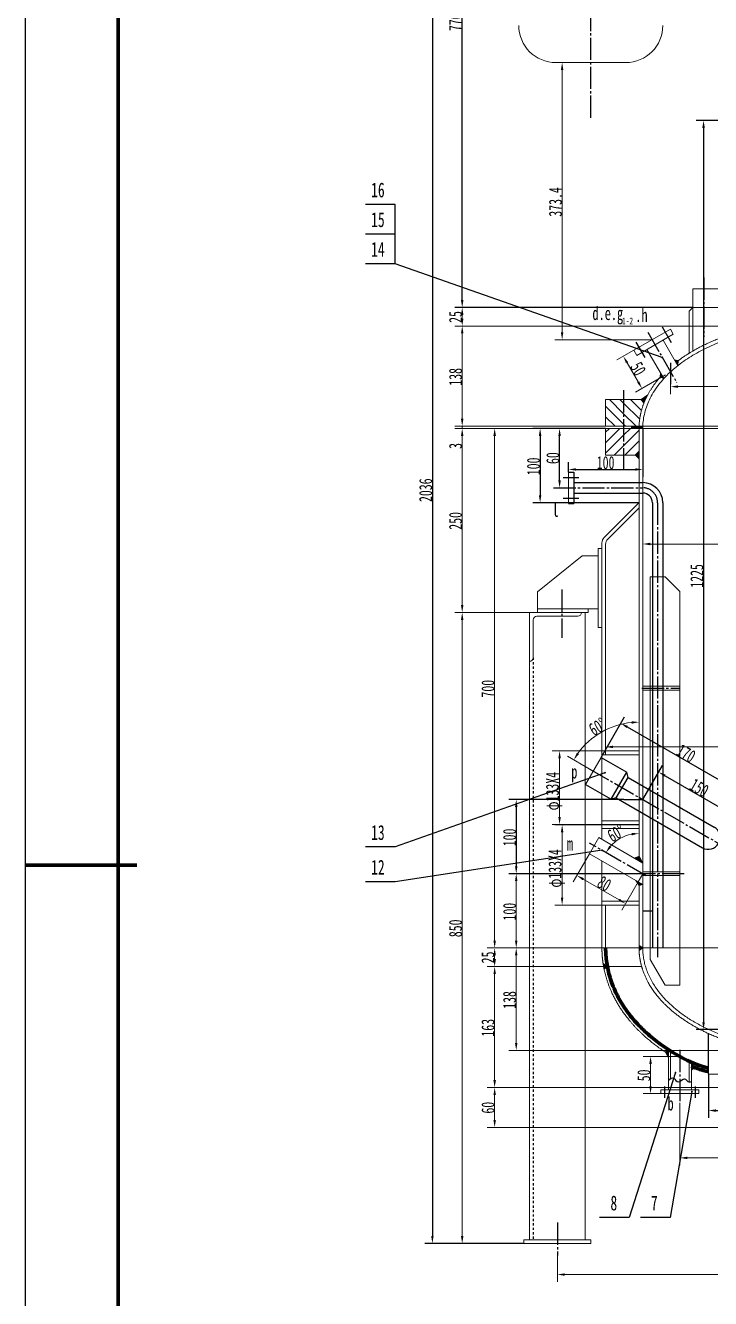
# Model space of a CAD drawing. Header units: millimetres. Extents: x 8887 to 11857, y -2175 to 2030.
# Drawn here: x 8887 to 9810, y -656 to 1059 of the extents above; entities that cross this region are included whole.
import ezdxf

# ---------------------------------------------------------------- set-up
doc = ezdxf.new("R2010")
doc.units = ezdxf.units.MM
doc.linetypes.add('EB_DASH', pattern=[6, 3, -3])
doc.linetypes.add('EB_DASHDOT', pattern=[39, 30, -3, 3, -3])
doc.layers.get('Defpoints').update_dxf_attribs({"lineweight": 0})
for name, color, linetype, lineweight in [('CAXA0', 7, 'Continuous', 70), ('CAXA3', 7, 'Continuous', 25), ('CAXA4', 3, 'Continuous', 25), ('CAXAEB0', 7, 'Continuous', 70), ('CAXA中心线层', 1, 'EB_DASHDOT', 25), ('CAXA尺寸线层', 3, 'Continuous', 18), ('CAXA细实线层', 7, 'Continuous', 18), ('CAXA虚线层', 6, 'EB_DASH', 25)]:
    doc.layers.add(name, color=color, linetype=linetype, lineweight=lineweight)
doc.styles.add('UserTxtStyle6', font='SIMFANG.TTF', dxfattribs={"width": 0.667})
doc.styles.add('标准', font='SIMFANG.TTF', dxfattribs={"width": 0.667})
doc.dimstyles.new('标准', dxfattribs={"dimscale": 5, "dimtxt": 3.5, "dimasz": 2, "dimexe": 2, "dimexo": 0, "dimgap": 0.065, "dimtad": 1, "dimdec": 1, "dimdsep": 46, "dimtxsty": '标准', "dimcen": 0, "dimdle": 3, "dimadec": 4, "dimazin": 2, "dimtfac": 1, "dimtdec": 3, "dimtmove": 0, "dimatfit": 3, "dimldrblk": 'NONE', "dimfxl": 0, "dimtolj": 1, "dimtzin": 0, "dimarcsym": 0})

# ---------------------------------------------------------------- blocks, each defined once
blk = doc.blocks.new('*D166')
at = {"layer": 'CAXA4', "color": 0, "linetype": 'Continuous', "lineweight": -2}
for p, q in [((9718.8, 516), (9718.8, 450.7)), ((9618.8, 457), (9618.8, 470.7)), ((9628.8, 460.7), (9708.8, 460.7))]:
    blk.add_line(p, q, dxfattribs=at)
at = {"layer": 'CAXA4', "color": 0, "linetype": 'Continuous'}
for points in [[(9628.8, 462.4), (9628.8, 459.1), (9618.8, 460.7)], [(9708.8, 462.4), (9708.8, 459.1), (9718.8, 460.7)]]:
    blk.add_solid(points, dxfattribs=at)
at = {"layer": 'Defpoints', "color": 0, "linetype": 'Continuous'}
for p in [(9718.8, 516), (9618.8, 457), (9718.8, 460.7)]:
    blk.add_point(p, dxfattribs=at)
at = {"layer": 'CAXA4', "color": 0, "linetype": 'Continuous', "lineweight": 25, "insert": (9668.8, 469.8), "char_height": 17.5, "attachment_point": 5, "style": '标准'}
blk.add_mtext('\\A1;\\fFangSong_GB2312;100', dxfattribs=at)
blk = doc.blocks.new('_None')
blk = doc.blocks.new('*D167')
at = {"layer": 'CAXA4', "color": 0, "linetype": 'Continuous', "lineweight": -2}
for p, q in [((9668.8, 516), (9596.8, 516)), ((9606.8, 446), (9606.8, 506)), ((9598.5, 436), (9616.8, 436))]:
    blk.add_line(p, q, dxfattribs=at)
at = {"layer": 'CAXA4', "color": 0, "linetype": 'Continuous'}
for points in [[(9605.1, 506), (9608.4, 506), (9606.8, 516)], [(9605.1, 446), (9608.4, 446), (9606.8, 436)]]:
    blk.add_solid(points, dxfattribs=at)
at = {"layer": 'Defpoints', "color": 0, "linetype": 'Continuous'}
for p in [(9606.8, 516), (9668.8, 516), (9598.5, 436)]:
    blk.add_point(p, dxfattribs=at)
at = {"layer": 'CAXA4', "color": 0, "linetype": 'Continuous', "lineweight": 25, "insert": (9597.7, 476), "char_height": 17.5, "attachment_point": 5, "rotation": 90, "style": '标准'}
blk.add_mtext('\\A1;{\\fFangSong_GB2312|b0|i0|c134|p49;60}', dxfattribs=at)
blk = doc.blocks.new('*D168')
at = {"layer": 'CAXA4', "color": 0, "linetype": 'Continuous', "lineweight": -2}
for p, q in [((9807.3, -354.1), (9807.3, -413)), ((10080.3, -354.1), (10080.3, -413)), ((9817.3, -403), (10070.3, -403))]:
    blk.add_line(p, q, dxfattribs=at)
at = {"layer": 'CAXA4', "color": 0, "linetype": 'Continuous'}
for points in [[(9817.3, -401.4), (9817.3, -404.7), (9807.3, -403)], [(10070.3, -401.4), (10070.3, -404.7), (10080.3, -403)]]:
    blk.add_solid(points, dxfattribs=at)
at = {"layer": 'Defpoints', "color": 0, "linetype": 'Continuous'}
for p in [(9807.3, -354.1), (10080.3, -354.1), (10080.3, -403)]:
    blk.add_point(p, dxfattribs=at)
at = {"layer": 'CAXA4', "color": 0, "linetype": 'Continuous', "lineweight": 18, "insert": (9891.4, -392.6), "char_height": 17.5, "attachment_point": 5, "style": '标准'}
blk.add_mtext('\\A1;{\\fFangSong_GB2312|b0|i0|c134|p49;φ273X6}', dxfattribs=at)

msp = doc.modelspace()

# ---------------------------------------------------------------- hatches: boundary and pattern name
at = {"layer": 'CAXAEB0', "linetype": 'Continuous', "lineweight": 25}
for color, points in [(0, [(9746.31, 611.75), (9746.29, 611.94), (9746.25, 612.13), (9746.17, 612.31), (9746.07, 612.48), (9745.94, 612.63), (9745.79, 612.76), (9745.63, 612.86), (9745.44, 612.94), (9745.25, 612.98), (9745.06, 613), (9744.86, 612.98), (9744.67, 612.94), (9744.49, 612.86), (9744.32, 612.76), (9744.17, 612.63), (9744.05, 612.48), (9743.94, 612.31), (9743.87, 612.13), (9743.82, 611.94), (9743.81, 611.75), (9743.82, 611.55), (9743.87, 611.36), (9743.94, 611.18), (9744.05, 611.01), (9744.17, 610.86), (9744.32, 610.74), (9744.49, 610.63), (9744.67, 610.56), (9744.86, 610.51), (9745.06, 610.5), (9745.25, 610.51), (9745.44, 610.56), (9745.63, 610.63), (9745.79, 610.74), (9745.94, 610.86), (9746.07, 611.01), (9746.17, 611.18), (9746.25, 611.36), (9746.29, 611.55)]), (256, [(9765.97, 600.52), (9766.72, 607.4), (9763.45, 604.89)]), (256, [(9744.56, 587.6), (9742.2, 584.99), (9742.52, 591.13)]), (256, [(9742.2, 584.99), (9747.18, 583.06), (9744.56, 587.6)]), (256, [(9703.81, 515.98), (9713.81, 515.98), (9718.65, 515.98), (9718.66, 516), (9718.67, 516.03), (9718.68, 516.06), (9718.7, 516.08), (9718.73, 516.1), (9718.75, 516.11), (9718.78, 516.12), (9718.81, 516.12), (9718.86, 518.81), (9718.83, 518.82), (9718.81, 518.84), (9718.8, 518.86), (9718.78, 518.88), (9718.77, 518.9), (9718.77, 518.92), (9718.77, 518.95), (9718.77, 518.98), (9713.86, 518.98), (9703.81, 518.98)]), (0, [(9669.17, 52.13), (9669.15, 52.33), (9669.11, 52.52), (9669.03, 52.7), (9668.93, 52.87), (9668.8, 53.01), (9668.65, 53.14), (9668.49, 53.24), (9668.3, 53.32), (9668.11, 53.37), (9667.92, 53.38), (9667.72, 53.37), (9667.53, 53.32), (9667.35, 53.24), (9667.18, 53.14), (9667.03, 53.01), (9666.91, 52.87), (9666.8, 52.7), (9666.73, 52.52), (9666.68, 52.33), (9666.67, 52.13), (9666.68, 51.93), (9666.73, 51.74), (9666.8, 51.56), (9666.91, 51.4), (9667.03, 51.25), (9667.18, 51.12), (9667.35, 51.02), (9667.53, 50.94), (9667.72, 50.9), (9667.92, 50.88), (9668.11, 50.9), (9668.3, 50.94), (9668.49, 51.02), (9668.65, 51.12), (9668.8, 51.25), (9668.93, 51.4), (9669.03, 51.56), (9669.11, 51.74), (9669.15, 51.93)]), (0, [(9665.36, -52.43), (9665.34, -52.23), (9665.3, -52.04), (9665.22, -51.86), (9665.12, -51.69), (9664.99, -51.55), (9664.84, -51.42), (9664.67, -51.32), (9664.49, -51.24), (9664.3, -51.19), (9664.11, -51.18), (9663.91, -51.19), (9663.72, -51.24), (9663.54, -51.32), (9663.37, -51.42), (9663.22, -51.55), (9663.1, -51.69), (9662.99, -51.86), (9662.92, -52.04), (9662.87, -52.23), (9662.86, -52.43), (9662.87, -52.62), (9662.92, -52.82), (9662.99, -53), (9663.1, -53.16), (9663.22, -53.31), (9663.37, -53.44), (9663.54, -53.54), (9663.72, -53.62), (9663.91, -53.66), (9664.11, -53.68), (9664.3, -53.66), (9664.49, -53.62), (9664.67, -53.54), (9664.84, -53.44), (9664.99, -53.31), (9665.12, -53.16), (9665.22, -53), (9665.3, -52.82), (9665.34, -52.62)]), (256, [(9713.81, -184.02), (9718.81, -184.02), (9713.81, -180.45)]), (256, [(9713.88, -187.44), (9718.81, -184.02), (9713.81, -184.02)]), (256, [(9666.7, -212.35), (9671.14, -209.02), (9665.4, -205.09)]), (256, [(9787.99, -345.38), (9784.31, -343.69), (9784.31, -338.16), (9784.36, -338.19)]), (0, [(9764.19, -351.87), (9764.17, -351.67), (9764.13, -351.48), (9764.05, -351.3), (9763.95, -351.13), (9763.82, -350.98), (9763.67, -350.86), (9763.51, -350.75), (9763.32, -350.68), (9763.13, -350.63), (9762.94, -350.62), (9762.74, -350.63), (9762.55, -350.68), (9762.37, -350.75), (9762.2, -350.86), (9762.05, -350.98), (9761.93, -351.13), (9761.82, -351.3), (9761.75, -351.48), (9761.7, -351.67), (9761.69, -351.87), (9761.7, -352.06), (9761.75, -352.25), (9761.82, -352.44), (9761.93, -352.6), (9762.05, -352.75), (9762.2, -352.88), (9762.37, -352.98), (9762.55, -353.06), (9762.74, -353.1), (9762.94, -353.12), (9763.13, -353.1), (9763.32, -353.06), (9763.51, -352.98), (9763.67, -352.88), (9763.82, -352.75), (9763.95, -352.6), (9764.05, -352.44), (9764.13, -352.25), (9764.17, -352.06)]), (256, [(9784.31, -348.54), (9787.99, -345.38), (9784.31, -343.69)]), (0, [(9786.3, -377.52), (9786.28, -377.33), (9786.24, -377.14), (9786.16, -376.96), (9786.06, -376.79), (9785.93, -376.64), (9785.78, -376.51), (9785.62, -376.41), (9785.44, -376.33), (9785.25, -376.29), (9785.05, -376.27), (9784.85, -376.29), (9784.66, -376.33), (9784.48, -376.41), (9784.32, -376.51), (9784.17, -376.64), (9784.04, -376.79), (9783.94, -376.96), (9783.86, -377.14), (9783.82, -377.33), (9783.8, -377.52), (9783.82, -377.72), (9783.86, -377.91), (9783.94, -378.09), (9784.04, -378.26), (9784.17, -378.41), (9784.32, -378.53), (9784.48, -378.64), (9784.66, -378.71), (9784.85, -378.76), (9785.05, -378.77), (9785.25, -378.76), (9785.44, -378.71), (9785.62, -378.64), (9785.78, -378.53), (9785.93, -378.41), (9786.06, -378.26), (9786.16, -378.09), (9786.24, -377.91), (9786.28, -377.72)])]:
    msp.add_hatch(color=color, dxfattribs=at).paths.add_polyline_path(points, flags=0)
h = msp.add_hatch(color=256, dxfattribs=at)
h.paths.add_polyline_path([(9766.72, 607.4), (9763.45, 604.89), (9761.31, 608.6)], flags=0)
h.paths.add_polyline_path([(9765.97, 600.52), (9766.72, 607.4), (9763.45, 604.89)], flags=0)
h = msp.add_hatch(color=256, dxfattribs=at)
h.paths.add_polyline_path([(9716.46, 554.98), (9722.47, 554.98), (9722.96, 556.06), (9725.49, 561.13)], flags=0)
h.paths.add_polyline_path([(9722.47, 554.98), (9720.4, 550.08), (9716.46, 554.98)], flags=0)
h = msp.add_hatch(color=256, dxfattribs=at)
h.paths.add_polyline_path([(9709.24, 479.98), (9713.81, 479.98), (9713.81, 484.92)], flags=0)
h.paths.add_polyline_path([(9713.81, 475.03), (9713.81, 479.98), (9709.24, 479.98)], flags=0)
h = msp.add_hatch(color=256, dxfattribs=at)
h.paths.add_polyline_path([(9713.81, -66.69), (9707.36, -62.97), (9713.81, -60.37)], flags=0)
h.paths.add_polyline_path([(9718.81, -69.58), (9713.81, -66.69), (9713.81, -60.37)], flags=0)
h = msp.add_hatch(color=256, dxfattribs=at)
h.paths.add_polyline_path([(9718.81, -98.45), (9713.81, -99.65), (9713.81, -95.56)], flags=0)
h.paths.add_polyline_path([(9713.81, -99.65), (9709.39, -93.01), (9713.81, -95.56)], flags=0)
h = msp.add_hatch(color=256, dxfattribs=at)
h.paths.add_polyline_path([(9753.31, -326.85), (9749.64, -324.49), (9753.31, -320.91)], flags=0)
h.paths.add_polyline_path([(9753.31, -332.07), (9753.31, -326.85), (9749.64, -324.49)], flags=0)

# ---------------------------------------------------------------- linework, layer by layer
at = {"layer": 'CAXA0', "color": 0, "linetype": 'Continuous', "lineweight": 25}
for p, q in [((9673.93, 554.98), (9693.03, 535.87)), ((9688.07, 554.98), (9693.03, 550.01)), ((9693.03, 550.01), (9714.69, 528.36)), ((9702.22, 554.98), (9717.13, 540.06)), ((9716.36, 554.98), (9716.88, 554.45)), ((9668.81, 545.96), (9693.03, 521.73)), ((9668.81, 531.81), (9681.65, 518.98)), ((9693.03, 535.87), (9709.93, 518.98)), ((9668.81, 496.73), (9688.05, 515.98)), ((9668.81, 510.87), (9673.91, 515.98)), ((9693.03, 521.73), (9695.79, 518.98)), ((9693.03, 506.81), (9702.2, 515.98)), ((9668.81, 482.59), (9693.03, 506.81)), ((9693.03, 492.67), (9713.81, 513.45)), ((9694.48, 479.98), (9713.81, 499.3)), ((9680.34, 479.98), (9693.03, 492.67)), ((9708.62, 479.98), (9713.81, 485.16))]:
    msp.add_line(p, q, dxfattribs=at)
at = {"layer": 'CAXA0', "linetype": 'Continuous', "lineweight": 18}
msp.add_line((9807.31, -354.07), (9843.84, -354.07), dxfattribs=at)
msp.add_rational_spline([(9663.81, -184.02), (9663.81, -187.35), (9664.06, -194.26), (9665.18, -204.46), (9667.09, -214.75), (9670.72, -228.63), (9677.23, -245.55), (9688.02, -264.98), (9701.56, -283.19), (9722.29, -304.93), (9740.45, -318.75), (9753.31, -326.85)], [0.999999686651, 1.00610162544, 0.976557299201, 0.966496107495, 0.951519268609, 0.930118259862, 0.910286528502, 0.889324818953, 0.873405158391, 0.858606144115, 0.853953648211, 0.853590455951], degree=3, knots=[0, 0, 0, 0, 11.1818643, 22.3637285, 33.5455928, 44.727457, 67.0911855, 89.454914, 111.8186425, 134.182371, 176.0527272, 176.0527272, 176.0527272, 176.0527272], dxfattribs=at)
at = {"layer": 'CAXA0', "linetype": 'Continuous'}
for points, knots in [([(9668.81, -184.02), (9668.81, -190.52), (9669.28, -197.14), (9671.25, -210.44), (9672.74, -217.12), (9676.76, -230.38), (9679.28, -236.95), (9685.32, -249.83), (9688.83, -256.13), (9696.77, -268.37), (9701.19, -274.3), (9710.86, -285.71), (9716.1, -291.18), (9727.31, -301.64), (9733.28, -306.61), (9749.58, -318.85), (9760.41, -325.7), (9781.48, -337.03), (9791.57, -341.72), (9807.31, -345.88)], [0.000144, 0.000144, 0.000144, 0.000144, 16.895649, 16.895649, 33.791154, 33.791154, 50.6866589, 50.6866589, 67.5821639, 67.5821639, 84.4776689, 84.4776689, 101.3731739, 101.3731739, 118.2686789, 118.2686789, 145.2539563, 145.2539563, 168.1224416, 168.1224416, 168.1224416, 168.1224416]), ([(9784.31, -343.42), (9787.71, -344.85), (9791.38, -346.24), (9798.52, -348.6), (9801.84, -349.59), (9807.31, -350.56)], [155.988892, 155.988892, 155.988892, 155.988892, 162.6909817, 162.6909817, 167.8455445, 167.8455445, 167.8455445, 167.8455445])]:
    msp.add_open_spline(points, degree=3, knots=knots, dxfattribs=at)
at = {"layer": 'CAXA3', "linetype": 'Continuous', "lineweight": 25}
msp.add_line((9807.31, -354.07), (9807.31, -299.24), dxfattribs=at)
at = {"layer": 'CAXAEB0', "linetype": 'Continuous', "lineweight": 25}
msp.add_line((8887.24, -2175.13), (8887.24, 2029.87), dxfattribs=at)
at = {"layer": 'CAXAEB0', "linetype": 'Continuous', "lineweight": 70}
for p, q in [((9012.24, -2125.13), (9012.24, 1979.87)), ((8887.24, -72.63), (9037.24, -72.63))]:
    msp.add_line(p, q, dxfattribs=at)
at = {"layer": 'CAXAEB0', "linetype": 'Continuous', "lineweight": 18}
for p, q in [((9601.77, 1008.93), (9695.85, 1008.93)), ((9786.31, 703.93), (10101.31, 703.93)), ((9786.31, 678.93), (9786.31, 703.93)), ((9786.31, 678.93), (9781.31, 673.93)), ((9781.31, 673.93), (9781.31, 617.29)), ((9786.31, 678.93), (10101.31, 678.93)), ((9786.31, 678.93), (9786.31, 620.29)), ((9786.31, 653.93), (10101.31, 653.93)), ((9706.63, 621.31), (9755.99, 649.81)), ((9710.63, 614.38), (9759.99, 642.88)), ((9746.13, 634.88), (9765.97, 600.52)), ((9755.99, 649.81), (9759.99, 642.88)), ((9706.63, 621.31), (9710.63, 614.38)), ((9724.48, 622.38), (9747.18, 583.06)), ((9766.72, 607.4), (9761.31, 608.6)), ((9765.97, 600.52), (9766.72, 607.4)), ((9742.2, 584.99), (9742.52, 591.13)), ((9747.18, 583.06), (9742.2, 584.99)), ((9668.81, 518.98), (9668.81, 554.98)), ((9668.81, 554.98), (9722.47, 554.98)), ((9716.46, 554.98), (9725.49, 561.13)), ((9720.4, 550.08), (9716.46, 554.98)), ((9668.81, 518.98), (10218.81, 518.98)), ((9668.81, 479.98), (9668.81, 515.98)), ((9668.81, 515.98), (10218.81, 515.98)), ((9703.81, 518.98), (9703.81, 515.98)), ((9713.81, 515.98), (9713.81, 134.51)), ((9718.81, 515.98), (9718.81, 121.23)), ((9709.24, 479.98), (9713.81, 484.92)), ((9668.81, 479.98), (9713.81, 479.98)), ((9709.24, 479.98), (9713.81, 475.03)), ((9618.81, 456.98), (9618.81, 414.98)), ((9713.81, 416.05), (9666.74, 368.98)), ((9705.12, 415.98), (9713.81, 415.98)), ((9713.81, 408.98), (9671.74, 366.91)), ((9663.81, 81.43), (9663.81, 361.91)), ((9637.1, 344.16), (9577.1, 295.95)), ((9637.1, 344.16), (9658.81, 344.16)), ((9658.81, 354.08), (9663.81, 354.08)), ((9658.81, 247.91), (9658.81, 354.08)), ((9668.81, 81.43), (9668.81, 359.84)), ((9748.84, 316.08), (9728.84, 316.08)), ((9728.84, 316.08), (9728.84, -199.33)), ((9748.84, 316.08), (9768.84, 296.08)), ((9577.1, 267.98), (9577.1, 295.95)), ((9768.84, -112.9), (9768.84, 296.08)), ((9566.31, 267.98), (9566.31, -577.02)), ((9566.31, 267.98), (9645.17, 267.98)), ((9571.31, 257.98), (9571.31, 207.11)), ((9576.31, 262.98), (9631.31, 262.98)), ((9577.1, 272.98), (9658.81, 272.98)), ((9641.31, 267.98), (9641.31, -577.02)), ((9645.17, 267.98), (9645.17, 272.98)), ((9658.81, 247.91), (9663.81, 247.91)), ((9718.8, 168.58), (9768.84, 168.58)), ((9718.81, 163.58), (9768.84, 163.58)), ((9713.81, 134.51), (9713.81, -66.69)), ((9718.81, 131.62), (9718.81, -184.02)), ((9641.66, 36.29), (9662.66, 72.67)), ((9713.81, 81.43), (9663.81, 81.43)), ((9663.81, -37.82), (9663.81, 81.43)), ((9713.81, 76.43), (9663.81, 76.43)), ((9713.81, -12.57), (9663.81, -12.57)), ((9713.81, -17.57), (9663.81, -17.57)), ((9713.81, -18.09), (9663.81, -18.09)), ((9713.81, -23.09), (9663.81, -23.09)), ((9668.81, -18.09), (9668.81, -17.57)), ((9646.94, -56.95), (9659.44, -35.3)), ((9718.81, -69.58), (9659.44, -35.3)), ((9718.81, -98.45), (9646.94, -56.95)), ((9663.81, -184.02), (9663.81, -66.69)), ((9713.81, -60.37), (9707.36, -62.97)), ((9718.81, -69.58), (9713.81, -60.37)), ((9712.56, -94.79), (9718.79, -84)), ((9768.84, -81.47), (9718.84, -81.47)), ((9713.81, -99.65), (9709.39, -93.01)), ((9718.81, -98.45), (9713.81, -99.65)), ((9713.81, -184.02), (9713.81, -98.46)), ((9768.84, -86.47), (9718.84, -86.47)), ((9768.84, -233.97), (9768.84, -112.9)), ((9713.81, -121.09), (9663.81, -121.09)), ((9713.81, -126.09), (9663.81, -126.09)), ((9668.81, -184.02), (9668.81, -126.09)), ((9718.81, -184.02), (9713.81, -180.45)), ((9713.81, -184.02), (10173.81, -184.02)), ((9718.81, -184.02), (9713.88, -187.44)), ((9671.14, -209.02), (9665.4, -205.09)), ((9748.84, -233.97), (9728.84, -199.33)), ((9717.33, -209.02), (9666.07, -209.02)), ((9671.14, -209.02), (9666.7, -212.35)), ((9748.84, -233.97), (9768.84, -233.97)), ((9753.31, -320.91), (9749.64, -324.49)), ((9749.64, -324.49), (9753.31, -332.07)), ((9753.31, -320.91), (9753.31, -375.22)), ((9756.31, -322.83), (9756.31, -359.82)), ((9759.98, -330.2), (9768.81, -330.2)), ((9781.31, -336.71), (9781.31, -364.28)), ((9787.99, -345.38), (9784.31, -338.09)), ((9784.31, -338.09), (9784.31, -375.22)), ((9787.99, -345.38), (9784.31, -348.54)), ((9743.31, -375.22), (9743.31, -380.22)), ((9743.31, -375.22), (9794.31, -375.22)), ((9794.31, -375.22), (9794.31, -380.22)), ((9743.31, -380.22), (9794.31, -380.22)), ((9558.81, -577.02), (9558.81, -582.02)), ((9558.81, -577.02), (9648.81, -577.02)), ((9558.81, -582.02), (9648.81, -582.02)), ((9648.81, -577.02), (9648.81, -582.02))]:
    msp.add_line(p, q, dxfattribs=at)
at = {"layer": 'CAXAEB0', "color": 0, "linetype": 'Continuous', "lineweight": 25}
for p, q in [((9385.28, 817.8), (9345.28, 817.8)), ((9385.28, 777.8), (9385.28, 817.8)), ((9385.28, 777.8), (9345.28, 777.8)), ((9385.28, 737.8), (9385.28, 777.8)), ((9385.28, 737.8), (9345.28, 737.8)), ((9745.06, 611.75), (9385.28, 737.8)), ((9667.92, 52.13), (9385.28, -47.92)), ((9385.28, -47.92), (9345.28, -47.92)), ((9664.11, -52.43), (9385.28, -94.71)), ((9385.28, -94.71), (9345.28, -94.71)), ((9762.94, -351.87), (9700.67, -547.1)), ((9785.05, -377.52), (9755.61, -547.1)), ((9700.67, -547.1), (9660.67, -547.1)), ((9755.61, -547.1), (9715.61, -547.1))]:
    msp.add_line(p, q, dxfattribs=at)
at = {"layer": 'CAXAEB0', "linetype": 'Continuous', "lineweight": 18}
for centre, radius, start, end in [((9601.77, 1058.93), 50, 180, 270), ((9695.85, 1058.93), 50, 270, 0), ((9673.81, 361.91), 10, 135, 180), ((9678.81, 359.84), 10, 135, 180), ((9576.31, 257.98), 5, 90, 180), ((9631.31, 267.98), 5, 270, 0), ((9566.31, 207.11), 5, 270, 0)]:
    msp.add_arc(centre, radius, start, end, dxfattribs=at)
for points, weights, degree, knots in [([(9718.81, 515.98), (9718.81, 653.98), (9943.81, 653.98), (10168.81, 653.98), (10168.81, 515.98)], [1, 0.707106781187, 1, 0.707106781187, 1], 2, [0.0001547, 0.0001547, 0.0001547, 289.1796732, 289.1796732, 578.3591916, 578.3591916, 578.3591916]), ([(9763.45, 604.89), (9769.24, 609.44), (9786.06, 621.09), (9811.74, 633.87), (9838.72, 643.52), (9859.61, 649.34), (9880.82, 653.77), (9902.22, 656.84), (9923.02, 658.6), (9943.81, 659.15), (9964.6, 658.6), (9985.4, 656.84), (10006.8, 653.77), (10028.01, 649.34), (10048.89, 643.52), (10075.87, 633.87), (10101.56, 621.09), (10118.38, 609.44), (10124.17, 604.89)], [0.856746223703, 0.854623701488, 0.851743106077, 0.858147710551, 0.873355896707, 0.889511106007, 0.909589701924, 0.936684450331, 0.9592499708, 1.02037500827, 0.959249996109, 0.936684473712, 0.909589759351, 0.88951107324, 0.87335620536, 0.85814629897, 0.851752448796, 0.854612270089, 0.856734300108], 3, [0, 0, 0, 0, 24.6121387, 66.3558871, 87.2277613, 108.0996354, 128.9715096, 149.8433838, 170.715258, 191.5871322, 212.4589952, 233.3308582, 254.2027212, 275.0745842, 295.9464472, 316.8183103, 358.5620363, 383.1758351, 383.1758351, 383.1758351, 383.1758351]), ([(9713.81, 515.98), (9713.81, 520.22), (9714.46, 529.36), (9717.44, 542.56), (9722.65, 556.23), (9730.08, 569.62), (9737.81, 580.05), (9743.03, 585.95), (9744.56, 587.6)], [0.999999686651, 1.01220356424, 0.953586696472, 0.938202213784, 0.909183332515, 0.889619995249, 0.876620434854, 0.87064414145, 0.869078897621], 3, [0, 0, 0, 0, 14.7981467, 29.5962934, 44.3944401, 59.1925868, 73.9907336, 79.8164846, 79.8164846, 79.8164846, 79.8164846]), ([(9663.81, -184.02), (9663.81, -187.35), (9664.06, -194.26), (9665.18, -204.46), (9667.09, -214.75), (9670.72, -228.63), (9677.23, -245.55), (9688.02, -264.98), (9701.56, -283.19), (9722.29, -304.93), (9740.45, -318.75), (9753.31, -326.85)], [0.999999686651, 1.00610162544, 0.976557299201, 0.966496107495, 0.951519268609, 0.930118259862, 0.910286528502, 0.889324818953, 0.873405158391, 0.858606144115, 0.853953648211, 0.853590455951], 3, [0, 0, 0, 0, 11.1818643, 22.3637285, 33.5455928, 44.727457, 67.0911855, 89.454914, 111.8186425, 134.182371, 176.0527272, 176.0527272, 176.0527272, 176.0527272]), ([(9713.81, -184.02), (9713.81, -184.02), (9713.81, -188.28), (9714.46, -197.35), (9717.45, -210.65), (9722.64, -224.26), (9732.64, -242.28), (9750.84, -263.87), (9780.96, -286.6), (9811.75, -301.92), (9832.53, -309.36), (9839.91, -311.67), (9840.39, -311.82)], [0.999999999996, 0.999999999999, 1.00000015961, 0.959250742227, 0.936681857727, 0.909599477171, 0.882766598205, 0.859578874475, 0.850518181236, 0.858143650324, 0.869817812354, 0.874789940642, 0.875116873705], 3, [0, 0, 0, 0, 0.000136, 17.3550578, 34.7099797, 52.0649016, 69.4198235, 104.1296672, 138.839511, 173.5493547, 190.9042766, 192.1106481, 192.1106481, 192.1106481, 192.1106481])]:
    msp.add_rational_spline(points, weights, degree=degree, knots=knots, dxfattribs=at)
for points, weights in [([(9718.81, 515.98), (9718.81, 515.98), (9718.81, 515.98)], [0.999999686651, 0.999999843325, 1]), ([(9718.81, -184.02), (9718.81, -184.02), (9718.81, -184.02)], [0.999999686651, 0.999999843325, 1]), ([(9718.81, -184.02), (9718.81, -269.67), (9843.94, -307.68)], [1, 0.795504227029, 0.876563178284])]:
    msp.add_rational_spline(points, weights, degree=2, dxfattribs=at)
at = {"layer": 'CAXA中心线层', "linetype": 'EB_DASHDOT', "lineweight": 25}
for p, q in [((9648.81, 934.41), (9648.81, 1485.35)), ((9801.22, 719.28), (9801.22, 639.52)), ((9745.06, 652.74), (9757.06, 631.95)), ((9725.45, 645.71), (9764.66, 577.79)), ((9709.56, 632.24), (9721.56, 611.45)), ((9756.31, 604.59), (9756.31, 575.55)), ((9693.03, 567.48), (9693.03, 460.17)), ((9611.81, 449.98), (9632.81, 449.98)), ((9598.48, 435.98), (9718.81, 435.98)), ((9611.81, 421.98), (9632.81, 421.98)), ((9738.81, 415.98), (9738.81, -196.35)), ((9609.81, 299.04), (9609.81, 233.99)), ((9717.52, 166.08), (9768.84, 166.08)), ((9646.78, 57.58), (9832.13, -49.43)), ((9693.15, 16), (9718.81, 16)), ((9723.62, -86.79), (9647.22, -42.68)), ((9774.76, -83.97), (9707.05, -83.97)), ((9768.81, -321.36), (9768.81, -392.7)), ((9748.31, -370.72), (9748.31, -385.88)), ((9789.31, -370.72), (9789.31, -385.88)), ((9603.81, -554.06), (9603.81, -598.26))]:
    msp.add_line(p, q, dxfattribs=at)
msp.add_arc((9718.81, 415.98), 20, 0, 90, dxfattribs=at)
at = {"layer": 'CAXA尺寸线层', "linetype": 'Continuous', "lineweight": 25}
for p, q in [((9435.41, 1438.93), (9435.41, -572.02)), ((9475.59, 688.93), (9475.59, 1438.93)), ((9890.81, 930.93), (9790.73, 930.93)), ((9800.73, 920.93), (9800.73, -284.03)), ((9786.31, 678.93), (9465.59, 678.93)), ((9668.81, 515.98), (9570.55, 515.98)), ((9668.81, 515.98), (9596.77, 515.98)), ((9718.81, 515.98), (9718.81, 456.18)), ((9580.55, 505.98), (9580.55, 425.98)), ((9606.77, 445.98), (9606.77, 505.98)), ((9598.48, 435.98), (9616.77, 435.98)), ((9713.81, 415.98), (9570.55, 415.98)), ((9662.66, 72.67), (9694.26, 127.4)), ((9697.92, 113.74), (9849.47, 26.24)), ((9718.81, 16), (9745.2, 61.7)), ((9748.86, 48.04), (9833.76, -0.98)), ((9693.15, 16), (9538.37, 16)), ((9548.37, 6), (9548.37, -73.97)), ((9707.05, -83.97), (9538.37, -83.97)), ((9916.34, -294.03), (9790.73, -294.03)), ((9558.81, -582.02), (9425.41, -582.02))]:
    msp.add_line(p, q, dxfattribs=at)
at = {"layer": 'CAXA尺寸线层'}
for p, q in [((9648.81, 1008.93), (9600.21, 1008.93)), ((9610.21, 998.93), (9610.21, 645.56)), ((9731.31, 635.56), (9600.21, 635.56))]:
    msp.add_line(p, q, dxfattribs=at)
at = {"layer": 'CAXA尺寸线层', "linetype": 'Continuous', "lineweight": 18}
for p, q in [((9803.81, 678.98), (9465.59, 678.98)), ((9475.59, 663.98), (9475.59, 668.98)), ((9803.81, 653.98), (9465.59, 653.98)), ((9803.81, 653.98), (9465.59, 653.98)), ((9475.59, 528.98), (9475.59, 643.98)), ((9706.63, 621.31), (9683.99, 608.24)), ((9712.65, 578.6), (9697.65, 604.58)), ((9749.59, 588.38), (9708.99, 564.94)), ((9756.31, 575.55), (9756.31, 562.3)), ((9766.31, 572.3), (10121.31, 572.3)), ((9475.59, 528.98), (9475.59, 538.98)), ((9668.81, 518.98), (9465.59, 518.98)), ((9668.81, 518.98), (9465.59, 518.98)), ((9668.81, 515.98), (9465.59, 515.98)), ((9668.81, 515.98), (9465.59, 515.98)), ((9475.59, 518.98), (9475.59, 515.98)), ((9668.81, 515.98), (9509.31, 515.98)), ((9475.59, 277.98), (9475.59, 505.98)), ((9475.59, 505.98), (9475.59, 489.04)), ((9519.31, -174.02), (9519.31, 505.98)), ((9718.81, 121.23), (9718.81, 370.28)), ((9728.81, 360.28), (10158.81, 360.28)), ((9566.31, 267.98), (9465.59, 267.98)), ((9566.31, 267.98), (9465.59, 267.98)), ((9475.59, 257.98), (9475.59, -572.02)), ((9668.81, 116.53), (9668.81, 76.95)), ((9678.81, 86.95), (10208.81, 86.95)), ((9663.81, 81.43), (9596.77, 81.43)), ((9606.77, 71.43), (9606.77, -7.57)), ((9646.78, 57.58), (9617.3, 74.6)), ((9663.81, -17.57), (9596.77, -17.57)), ((9663.81, -18.09), (9600.21, -18.09)), ((9610.21, -28.09), (9610.21, -116.09)), ((9646.94, -56.95), (9625, -94.95)), ((9707.05, -83.97), (9538.37, -83.97)), ((9548.37, -174.02), (9548.37, -93.97)), ((9638.66, -91.29), (9686.94, -119.17)), ((9712.56, -94.79), (9690.6, -132.83)), ((9663.81, -126.09), (9600.21, -126.09)), ((9713.81, -184.02), (9509.31, -184.02)), ((9713.81, -184.02), (9509.31, -184.02)), ((9713.81, -184.02), (9538.37, -184.02)), ((9713.81, -184.02), (9538.37, -184.02)), ((9519.31, -199.02), (9519.31, -194.02)), ((9548.37, -194.02), (9548.37, -312.02)), ((9717.33, -209.02), (9509.31, -209.02)), ((9666.07, -209.02), (9509.31, -209.02)), ((9519.31, -219.02), (9519.31, -362.02)), ((9926.62, -322.02), (9538.37, -322.02)), ((9768.81, -330.2), (9719.32, -330.2)), ((9729.32, -340.2), (9729.32, -370.22)), ((9907.28, -372.02), (9509.31, -372.02)), ((9943.84, -372.02), (9509.31, -372.02)), ((9519.31, -382.02), (9519.31, -415.68)), ((9743.31, -380.22), (9719.32, -380.22)), ((9768.81, -392.7), (9768.81, -476.81)), ((9907.84, -425.68), (9509.31, -425.68)), ((9778.81, -466.81), (9933.81, -466.81)), ((9558.81, -582.02), (9465.59, -582.02)), ((9603.81, -598.26), (9603.81, -633.99)), ((9613.81, -623.99), (10273.81, -623.99))]:
    msp.add_line(p, q, dxfattribs=at)
for centre, radius, start, end in [((9713.81, 18.88), 101.44, 95.65058, 144.34942), ((9713.81, -81.12), 51.47, 101.14993, 138.85007)]:
    msp.add_arc(centre, radius, start, end, dxfattribs=at)
at = {"layer": 'CAXA尺寸线层', "linetype": 'Continuous', "lineweight": 25}
msp.add_open_spline([(9753.31, -361.92), (9755.62, -359.88), (9761, -356.95), (9766.53, -368.74), (9774.62, -356.79), (9779.07, -364.64), (9782.71, -364.43), (9784.31, -363.95)], degree=3, knots=[0, 0, 0, 0, 7.9433779, 15.972623, 25.6992618, 31.5174246, 36.220107, 36.220107, 36.220107, 36.220107], dxfattribs=at)
at = {"layer": 'CAXA尺寸线层'}
for points in [[(9608.54, 998.93), (9611.87, 998.93), (9610.21, 1008.93)], [(9608.54, 645.56), (9611.87, 645.56), (9610.21, 635.56)]]:
    msp.add_solid(points, dxfattribs=at)
at = {"layer": 'CAXA尺寸线层', "linetype": 'Continuous'}
for points in [[(9799.06, 920.93), (9802.39, 920.93), (9800.73, 930.93)], [(9473.92, 688.93), (9477.26, 688.93), (9475.59, 678.93)], [(9473.92, 668.98), (9477.26, 668.98), (9475.59, 678.98)], [(9473.92, 663.98), (9477.26, 663.98), (9475.59, 653.98)], [(9473.92, 643.98), (9477.26, 643.98), (9475.59, 653.98)], [(9699.1, 605.41), (9696.21, 603.75), (9692.65, 613.24)], [(9714.1, 579.43), (9711.21, 577.77), (9717.65, 569.94)], [(9766.31, 573.96), (9766.31, 570.63), (9756.31, 572.3)], [(9473.92, 528.98), (9477.26, 528.98), (9475.59, 518.98)], [(9473.92, 528.98), (9477.26, 528.98), (9475.59, 518.98)], [(9473.92, 505.98), (9477.26, 505.98), (9475.59, 515.98)], [(9473.92, 505.98), (9477.26, 505.98), (9475.59, 515.98)], [(9517.65, 505.98), (9520.98, 505.98), (9519.31, 515.98)], [(9578.88, 505.98), (9582.21, 505.98), (9580.55, 515.98)], [(9605.1, 445.98), (9608.44, 445.98), (9606.77, 435.98)], [(9578.88, 425.98), (9582.21, 425.98), (9580.55, 415.98)], [(9728.81, 361.95), (9728.81, 358.62), (9718.81, 360.28)], [(9473.92, 277.98), (9477.26, 277.98), (9475.59, 267.98)], [(9473.92, 257.98), (9477.26, 257.98), (9475.59, 267.98)], [(9703.74, 121.5), (9703.9, 118.17), (9713.81, 120.32)], [(9698.75, 115.18), (9697.08, 112.29), (9689.26, 118.74)], [(9678.81, 88.61), (9678.81, 85.28), (9668.81, 86.95)], [(9605.1, 71.43), (9608.44, 71.43), (9606.77, 81.43)], [(9632.78, 77.1), (9629.98, 78.91), (9625.96, 69.6)], [(9749.69, 49.48), (9748.02, 46.6), (9740.2, 53.04)], [(9546.71, 6), (9550.04, 6), (9548.37, 16)], [(9605.1, -7.57), (9608.44, -7.57), (9606.77, -17.57)], [(9608.54, -28.09), (9611.87, -28.09), (9610.21, -18.09)], [(9703.69, -28.97), (9704.02, -32.29), (9713.81, -29.66)], [(9676.41, -48.23), (9673.7, -46.29), (9669.24, -55.39)], [(9546.71, -73.97), (9550.04, -73.97), (9548.37, -83.97)], [(9546.71, -93.97), (9550.04, -93.97), (9548.37, -83.97)], [(9639.49, -89.85), (9637.82, -92.73), (9630, -86.29)], [(9608.54, -116.09), (9611.87, -116.09), (9610.21, -126.09)], [(9687.77, -117.72), (9686.11, -120.61), (9695.6, -124.17)], [(9517.65, -174.02), (9520.98, -174.02), (9519.31, -184.02)], [(9517.65, -194.02), (9520.98, -194.02), (9519.31, -184.02)], [(9546.71, -174.02), (9550.04, -174.02), (9548.37, -184.02)], [(9546.71, -194.02), (9550.04, -194.02), (9548.37, -184.02)], [(9517.65, -199.02), (9520.98, -199.02), (9519.31, -209.02)], [(9517.65, -219.02), (9520.98, -219.02), (9519.31, -209.02)], [(9799.06, -284.03), (9802.39, -284.03), (9800.73, -294.03)], [(9546.71, -312.02), (9550.04, -312.02), (9548.37, -322.02)], [(9727.65, -340.2), (9730.99, -340.2), (9729.32, -330.2)], [(9517.65, -362.02), (9520.98, -362.02), (9519.31, -372.02)], [(9517.65, -382.02), (9520.98, -382.02), (9519.31, -372.02)], [(9727.65, -370.22), (9730.99, -370.22), (9729.32, -380.22)], [(9517.65, -415.68), (9520.98, -415.68), (9519.31, -425.68)], [(9778.81, -465.15), (9778.81, -468.48), (9768.81, -466.81)], [(9433.74, -572.02), (9437.07, -572.02), (9435.41, -582.02)], [(9473.92, -572.02), (9477.26, -572.02), (9475.59, -582.02)], [(9613.81, -622.32), (9613.81, -625.66), (9603.81, -623.99)]]:
    msp.add_solid(points, dxfattribs=at)
at = {"layer": 'CAXA细实线层', "linetype": 'Continuous', "lineweight": 25}
for p, q in [((9618.81, 456.98), (9625.81, 456.98)), ((9625.81, 456.98), (9625.81, 414.98)), ((9625.81, 442.98), (9718.81, 442.98)), ((9625.81, 428.98), (9718.81, 428.98)), ((9618.81, 414.98), (9625.81, 414.98)), ((9731.81, 415.98), (9731.81, -184.02)), ((9745.81, 415.98), (9745.81, -184.02)), ((9662.66, 72.67), (9697.3, 52.67)), ((9676.3, 16.29), (9697.3, 52.67)), ((9699.13, 45.84), (9697.3, 52.67)), ((9641.66, 36.29), (9676.3, 16.29)), ((9683.13, 18.12), (9699.13, 45.84)), ((9699.13, 45.84), (9815.18, -21.16)), ((9683.13, 18.12), (9676.3, 16.29)), ((9683.13, 18.12), (9799.18, -48.88)), ((9718.81, 16), (9726.81, 29.85)), ((9718.81, -134.02), (9731.81, -134.02))]:
    msp.add_line(p, q, dxfattribs=at)
for centre, radius, start, end in [((9718.81, 415.98), 27, 0, 90), ((9718.81, 415.98), 13, 0, 90), ((9807.18, -35.02), 16, 240.00001, 60.00001)]:
    msp.add_arc(centre, radius, start, end, dxfattribs=at)
at = {"layer": 'CAXA虚线层', "linetype": 'EB_DASH', "lineweight": 25}
msp.add_line((9571.31, 207.11), (9571.31, -577.02), dxfattribs=at)

# ---------------------------------------------------------------- texts
at = {"layer": 'CAXA4', "linetype": 'Continuous', "lineweight": 25, "insert": (9597.11, 415.26), "char_height": 18.25, "attachment_point": 1, "style": '标准'}
msp.add_mtext('\\fFangSong_GB2312|b0|i0|p34;l', dxfattribs=at)
at = {"layer": 'CAXAEB0', "color": 0, "style": 'UserTxtStyle6', "width": 0.667}
for s, p in [('16', (9352.99, 827.34)), ('15', (9352.99, 787.34)), ('14', (9352.99, 747.34)), ('13', (9352.99, -38.37)), ('12', (9352.99, -85.17)), ('8', (9675.29, -537.56)), ('7', (9729.86, -537.56))]:
    msp.add_text(s, height=20, dxfattribs=at).set_placement(p)
at = {"layer": 'CAXA尺寸线层', "style": '标准', "width": 0.667}
for s, rotation, p in [('770', 90, (9475.26, 1051.38)), ('373.4', 90, (9609.88, 801.3)), ('25', 90, (9475.26, 658.27)), ('50', 300, (9701.25, 599)), ('138', 90, (9475.26, 573.57)), ('3', 90, (9475.26, 488.39)), ('100', 90, (9580.22, 453.01)), ('2036', 90, (9435.08, 416.88)), ('250', 90, (9475.26, 379.52)), ('1225', 90, (9800.4, 301.43)), ('700', 90, (9518.99, 153.43)), ('60%%D', 30, (9652.79, 101.16)), ('170', 330, (9762.63, 76.75)), ('φ133X4', 90, (9605.81, 1.39)), ('150', 330, (9780.24, 30.3)), ('60%%D', 30, (9677.78, -42.12)), ('100', 90, (9548.05, -46.95)), ('φ133X4', 90, (9609.25, -102.64)), ('80', 330, (9655.83, -100.83)), ('100', 90, (9548.05, -146.97)), ('850', 90, (9475.26, -169.41)), ('25', 90, (9518.99, -204.73)), ('138', 90, (9548.05, -265.93)), ('163', 90, (9518.99, -303.4)), ('50', 90, (9729, -363.58)), ('60', 90, (9518.99, -407.12))]:
    msp.add_text(s, height=17.5, rotation=rotation, dxfattribs=at).set_placement(p)
for s, height, p in [('d.e.g', 18.25, (9651.01, 662.05)), ('.h', 18.25, (9708.75, 659.45)), ('1-2', 9.125, (9690.94, 656.27)), ('p', 18.25, (9622.46, 44.4)), ('m', 18.25, (9616.54, -52.69)), ('b', 18.25, (9752.2, -402.91))]:
    msp.add_text(s, height=height, dxfattribs=at).set_placement(p)

# ---------------------------------------------------------------- dimensions: what is measured, and where the dimension line sits
at = {"layer": 'CAXA4', "linetype": 'Continuous', "lineweight": 25}
dim = msp.add_linear_dim(base=(9606.77, 515.98), p1=(9598.48, 435.98), p2=(9668.81, 515.98), angle=90, text='{\\fFangSong_GB2312|b0|i0|c134|p49;60}', dimstyle='标准', dxfattribs=at)
dim.commit()
dim.dimension.update_dxf_attribs({"geometry": '*D167', "text_midpoint": (9597.69, 475.98)})
dim = msp.add_linear_dim(base=(9718.81, 460.73), p1=(9618.81, 456.98), p2=(9718.81, 515.98), text='\\fFangSong_GB2312;100', dimstyle='标准', dxfattribs=at)
dim.commit()
dim.dimension.update_dxf_attribs({"geometry": '*D166', "text_midpoint": (9668.81, 460.73), "dimtype": 160})
at = {"layer": 'CAXA4', "linetype": 'Continuous', "lineweight": 18}
dim = msp.add_linear_dim(base=(10080.31, -403.04), p1=(9807.31, -354.07), p2=(10080.31, -354.07), text='{\\fFangSong_GB2312|b0|i0|c134|p49;φ273X6}', dimstyle='标准', dxfattribs=at)
dim.commit()
dim.dimension.update_dxf_attribs({"geometry": '*D168', "text_midpoint": (9891.39, -403.04), "dimtype": 160})

doc.saveas('drawing.dxf')
